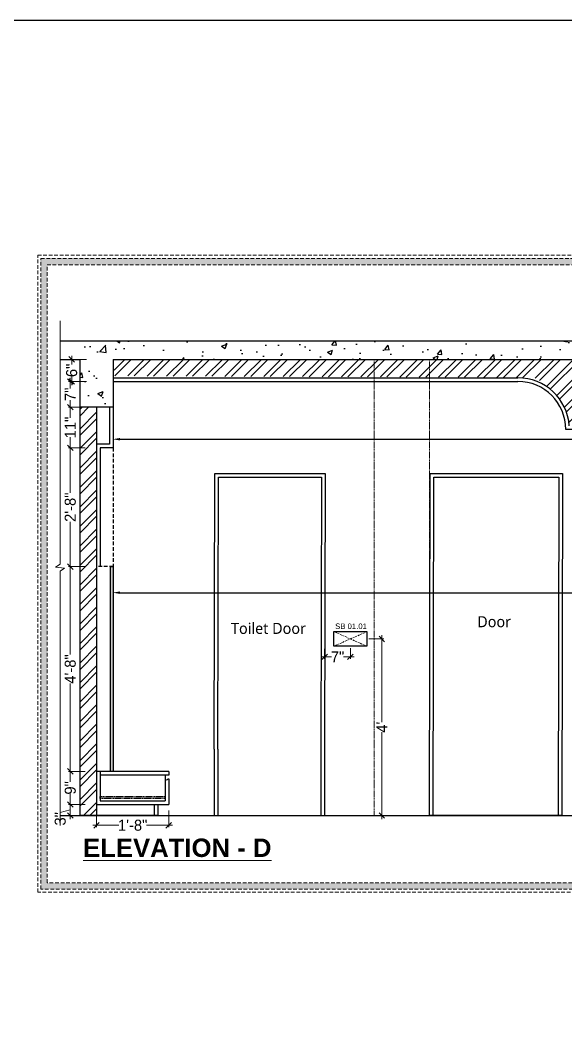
# Model space of a CAD drawing. Header units: millimetres. Extents: x 56222 to 3066687, y -650199 to -121287.
# Drawn here: x 134828.1 to 134976.4, y -183655.9 to -183380.9 of the extents above; entities that cross this region are included whole.
import ezdxf
from ezdxf import colors
from ezdxf.entities.mleader import LeaderData, LeaderLine
from ezdxf.math import Vec2, Vec3

# ---------------------------------------------------------------- set-up
doc = ezdxf.new("R2010")
doc.units = ezdxf.units.MM
doc.header["$MEASUREMENT"] = 0
doc.header["$PDMODE"] = 35
for name, pattern in [('DASHED', [0.75, 0.5, -0.25]), ('DASHED2', [0.375, 0.25, -0.125]), ('DASHEDX2', [1.5, 1, -0.5])]:
    doc.linetypes.add(name, pattern=pattern)
doc.layers.get('Defpoints').update_dxf_attribs({"color": 220})
doc.layers.add('AR HATCH-7', color=7, linetype='Continuous')
for name, color, linetype, lineweight in [('COLUMN', 1, 'Continuous', 30), ('DIM.', 250, 'Continuous', 13), ('Dimension', 10, 'DASHEDX2', 20), ('el', 7, 'Continuous', 20), ('ELEC-wires', 1, 'DASHED2', 13), ('Electrical', 84, 'Continuous', 30), ('ELEVATION', 250, 'Continuous', 9), ('FUR1', 22, 'Continuous', 0), ('FURNITURE', 32, 'Continuous', 9), ('furniture dimensions', 1, 'DASHED', 0), ('FURNITURE-1', 252, 'Continuous', 13), ('GROUND FLOOR', 7, 'Continuous', 9), ('SECTION ( SLAB PLine )', 104, 'Continuous', 30), ('Text', 7, 'Continuous', 15), ('wall', 7, 'Continuous', 30), ('XX~SLAB ( BEAM )~ ( DIM )', 7, 'Continuous', 9)]:
    doc.layers.add(name, color=color, linetype=linetype, lineweight=lineweight)
doc.styles.add('century g', font='GOTHIC.TTF')
doc.styles.get("Standard").update_dxf_attribs({"font": 'arial.ttf', "height": 6})
doc.styles.add('style4', font='ARIALN.TTF')
doc.dimstyles.new('Archana', dxfattribs={"dimtxt": 2, "dimasz": 0.75, "dimexe": 0.5, "dimexo": 0.5, "dimgap": 0, "dimtad": 0, "dimzin": 0, "dimdsep": 46, "dimlunit": 4, "dimtxsty": 'century g', "dimblk": 'OBLIQUE', "dimcen": 0, "dimdle": 1, "dimclrd": 256, "dimclre": 256, "dimclrt": 256, "dimadec": 0, "dimazin": 0, "dimtfac": 1, "dimtofl": 0, "dimtmove": 1, "dimatfit": 3, "dimfxl": 1, "dimfxlon": 1, "dimtolj": 1, "dimtzin": 0, "dimlwd": -1, "dimlwe": -1, "dimarcsym": 0})

# ---------------------------------------------------------------- blocks, each defined once
blk = doc.blocks.new('_Oblique')
at = {"layer": 'wall', "color": 0, "lineweight": -2}
blk.add_line((-0.5, -0.5), (0.5, 0.5), dxfattribs=at)
blk = doc.blocks.new('*D192')
at = {"layer": 'Defpoints', "color": 0, "linetype": 'Continuous', "lineweight": 30, "transparency": 16777216}
for p in [(134848.84, -183594.87), (134868.45, -183594.12, 0), (134868.45, -183599.78)]:
    blk.add_point(p, dxfattribs=at)
at = {"layer": 'furniture dimensions', "color": 5, "linetype": 'ByBlock', "transparency": 16777216}
blk.add_line((134848.84, -183595.78), (134848.84, -183600.28), dxfattribs=at)
at = {"layer": 'furniture dimensions', "color": 5, "linetype": 'Continuous', "transparency": 16777216}
for p, q in [((134868.45, -183595.78), (134868.45, -183600.28)), ((134847.84, -183599.78), (134854.92, -183599.78)), ((134869.45, -183599.78), (134862.37, -183599.78))]:
    blk.add_line(p, q, dxfattribs=at)
at = {"layer": 'furniture dimensions', "color": 5, "linetype": 'Continuous', "transparency": 16777216, "xscale": 1.5, "yscale": 1.5, "zscale": 1.5, "rotation": 180}
blk.add_blockref('_Oblique', (134848.84, -183599.78), dxfattribs=at)
at = {"layer": 'furniture dimensions', "color": 5, "linetype": 'Continuous', "transparency": 16777216, "xscale": 1.5, "yscale": 1.5, "zscale": 1.5}
blk.add_blockref('_Oblique', (134868.45, -183599.78), dxfattribs=at)
at = {"layer": 'furniture dimensions', "linetype": 'Continuous', "lineweight": 0, "transparency": 16777216, "insert": (134858.65, -183599.78), "char_height": 3, "attachment_point": 5, "style": 'century g'}
blk.add_mtext('\\A1;1\'-8"', dxfattribs=at)
blk = doc.blocks.new('*D193')
at = {"layer": 'Defpoints', "color": 0, "linetype": 'Continuous', "lineweight": 30, "transparency": 16777216}
for p in [(134841.7, -183585.12), (134854.32, -183585.12), (134853.35, -183594.12, -0.03)]:
    blk.add_point(p, dxfattribs=at)
at = {"layer": 'furniture dimensions', "color": 5, "linetype": 'Continuous', "transparency": 16777216}
for p, q in [((134841.7, -183584.12), (134841.7, -183587.97)), ((134845.7, -183585.12), (134841.2, -183585.12)), ((134841.7, -183595.12), (134841.7, -183591.27))]:
    blk.add_line(p, q, dxfattribs=at)
at = {"layer": 'furniture dimensions', "color": 5, "linetype": 'ByBlock', "transparency": 16777216}
blk.add_line((134845.7, -183594.12), (134841.2, -183594.12), dxfattribs=at)
at = {"layer": 'furniture dimensions', "color": 5, "linetype": 'Continuous', "transparency": 16777216, "xscale": 1.5, "yscale": 1.5, "zscale": 1.5}
for p, rotation in [((134841.7, -183585.12), 90), ((134841.7, -183594.12), 270)]:
    blk.add_blockref('_Oblique', p, dxfattribs=dict(at, rotation=rotation))
at = {"layer": 'furniture dimensions', "linetype": 'Continuous', "lineweight": 0, "transparency": 16777216, "insert": (134841.7, -183589.62), "char_height": 3, "attachment_point": 5, "rotation": 90, "style": 'century g'}
blk.add_mtext('\\A1;9"', dxfattribs=at)
blk = doc.blocks.new('6616')
at = {"color": 242, "linetype": 'DASHED', "true_color": 0xcd2027}
for p, q in [((386784.79, -36915.77), (386775.78, -36911.78)), ((386784.79, -36911.78), (386775.78, -36915.77))]:
    blk.add_line(p, q, dxfattribs=at)
at = {"layer": 'ELEC-wires', "color": 5, "linetype": 'ByBlock', "lineweight": 30, "ltscale": 4}
blk.add_lwpolyline([(386775.78, -36911.78), (386784.79, -36911.78), (386784.79, -36915.77), (386775.78, -36915.77)], close=True, dxfattribs=at)
blk = doc.blocks.new('*D221')
at = {"layer": 'Defpoints', "color": 0, "linetype": 'Continuous', "lineweight": 30, "transparency": 16777216}
for p in [(134910.84, -183551.3), (134917.84, -183551.11), (134917.84, -183553.99)]:
    blk.add_point(p, dxfattribs=at)
at = {"layer": 'furniture dimensions', "color": 5, "linetype": 'Continuous', "transparency": 16777216}
for p, q in [((134909.84, -183553.99), (134912.74, -183553.99)), ((134918.84, -183553.99), (134915.94, -183553.99)), ((134917.84, -183551.61), (134917.84, -183554.49))]:
    blk.add_line(p, q, dxfattribs=at)
at = {"layer": 'furniture dimensions', "color": 5, "linetype": 'ByBlock', "transparency": 16777216}
blk.add_line((134910.84, -183551.8), (134910.84, -183554.49), dxfattribs=at)
at = {"layer": 'furniture dimensions', "color": 5, "linetype": 'Continuous', "transparency": 16777216, "xscale": 1.5, "yscale": 1.5, "zscale": 1.5, "rotation": 180}
blk.add_blockref('_Oblique', (134910.84, -183553.99), dxfattribs=at)
at = {"layer": 'furniture dimensions', "color": 5, "linetype": 'Continuous', "transparency": 16777216, "xscale": 1.5, "yscale": 1.5, "zscale": 1.5}
blk.add_blockref('_Oblique', (134917.84, -183553.99), dxfattribs=at)
at = {"layer": 'furniture dimensions', "linetype": 'Continuous', "lineweight": 0, "transparency": 16777216, "insert": (134914.34, -183553.99), "char_height": 3, "attachment_point": 5, "style": 'century g'}
blk.add_mtext('\\A1;7"', dxfattribs=at)
blk = doc.blocks.new('*D222')
at = {"layer": 'Defpoints', "color": 0, "linetype": 'Continuous', "lineweight": 30, "transparency": 16777216}
for p in [(134922.38, -183549.12), (134922.34, -183597.12), (134926.39, -183597.12)]:
    blk.add_point(p, dxfattribs=at)
at = {"layer": 'furniture dimensions', "color": 5, "linetype": 'Continuous', "transparency": 16777216}
for p, q in [((134926.39, -183548.12), (134926.39, -183571.73)), ((134926.39, -183598.12), (134926.39, -183574.51)), ((134922.84, -183597.12), (134926.89, -183597.12))]:
    blk.add_line(p, q, dxfattribs=at)
at = {"layer": 'furniture dimensions', "color": 5, "linetype": 'ByBlock', "transparency": 16777216}
blk.add_line((134922.88, -183549.12), (134926.89, -183549.12), dxfattribs=at)
at = {"layer": 'furniture dimensions', "color": 5, "linetype": 'Continuous', "transparency": 16777216, "xscale": 1.5, "yscale": 1.5, "zscale": 1.5}
for p, rotation in [((134926.39, -183549.12), 90), ((134926.39, -183597.12), 270)]:
    blk.add_blockref('_Oblique', p, dxfattribs=dict(at, rotation=rotation))
at = {"layer": 'furniture dimensions', "linetype": 'Continuous', "lineweight": 0, "transparency": 16777216, "insert": (134926.39, -183573.12), "char_height": 3, "attachment_point": 5, "rotation": 90, "style": 'century g'}
blk.add_mtext("\\A1;4'", dxfattribs=at)
blk = doc.blocks.new('*D383')
at = {"layer": 'Defpoints', "color": 0, "linetype": 'Continuous', "lineweight": 30, "transparency": 16777216}
for p in [(134848.84, -183594.12, -0.03), (134841.7, -183597.12), (134848.84, -183597.12, 0)]:
    blk.add_point(p, dxfattribs=at)
at = {"layer": 'furniture dimensions', "color": 5, "linetype": 'ByBlock', "transparency": 16777216}
blk.add_line((134845.7, -183594.12), (134841.2, -183594.12), dxfattribs=at)
at = {"layer": 'furniture dimensions', "color": 5, "linetype": 'Continuous', "transparency": 16777216}
for p, q in [((134841.7, -183593.12), (134841.7, -183598.12)), ((134841.7, -183595.62), (134838.97, -183596.35)), ((134845.7, -183597.12), (134841.2, -183597.12))]:
    blk.add_line(p, q, dxfattribs=at)
at = {"layer": 'furniture dimensions', "color": 5, "linetype": 'Continuous', "transparency": 16777216, "xscale": 1.5, "yscale": 1.5, "zscale": 1.5}
for p, rotation in [((134841.7, -183594.12), 90), ((134841.7, -183597.12), 270)]:
    blk.add_blockref('_Oblique', p, dxfattribs=dict(at, rotation=rotation))
at = {"layer": 'furniture dimensions', "linetype": 'Continuous', "lineweight": 0, "transparency": 16777216, "insert": (134838.97, -183598.03), "char_height": 3, "attachment_point": 5, "rotation": 90, "style": 'century g'}
blk.add_mtext('\\A1;3"', dxfattribs=at)
blk = doc.blocks.new('*D392')
at = {"layer": 'Defpoints', "color": 0, "linetype": 'Continuous', "lineweight": 30, "transparency": 16777216}
for p in [(134841.7, -183529.47), (134852.6, -183529.47), (134852.6, -183585.12)]:
    blk.add_point(p, dxfattribs=at)
at = {"layer": 'furniture dimensions', "color": 5, "linetype": 'Continuous', "transparency": 16777216}
for p, q in [((134841.7, -183528.47), (134841.7, -183553.33)), ((134845.7, -183529.47), (134841.2, -183529.47)), ((134841.7, -183586.12), (134841.7, -183561.26))]:
    blk.add_line(p, q, dxfattribs=at)
at = {"layer": 'furniture dimensions', "color": 5, "linetype": 'ByBlock', "transparency": 16777216}
blk.add_line((134845.7, -183585.12), (134841.2, -183585.12), dxfattribs=at)
at = {"layer": 'furniture dimensions', "color": 5, "linetype": 'Continuous', "transparency": 16777216, "xscale": 1.5, "yscale": 1.5, "zscale": 1.5}
for p, rotation in [((134841.7, -183529.47), 90), ((134841.7, -183585.12), 270)]:
    blk.add_blockref('_Oblique', p, dxfattribs=dict(at, rotation=rotation))
at = {"layer": 'furniture dimensions', "linetype": 'Continuous', "lineweight": 0, "transparency": 16777216, "insert": (134841.7, -183557.3), "char_height": 3, "attachment_point": 5, "rotation": 90, "style": 'century g'}
blk.add_mtext('\\A1;4\'-8"', dxfattribs=at)
blk = doc.blocks.new('*D393')
at = {"layer": 'Defpoints', "color": 0, "linetype": 'Continuous', "lineweight": 30, "transparency": 16777216}
for p in [(134841.7, -183497.17), (134849.84, -183497.17), (134849.84, -183529.47)]:
    blk.add_point(p, dxfattribs=at)
at = {"layer": 'furniture dimensions', "color": 5, "linetype": 'Continuous', "transparency": 16777216}
for p, q in [((134841.7, -183496.17), (134841.7, -183509.37)), ((134845.7, -183497.17), (134841.2, -183497.17)), ((134841.7, -183530.47), (134841.7, -183517.28))]:
    blk.add_line(p, q, dxfattribs=at)
at = {"layer": 'furniture dimensions', "color": 5, "linetype": 'ByBlock', "transparency": 16777216}
blk.add_line((134845.7, -183529.47), (134841.2, -183529.47), dxfattribs=at)
at = {"layer": 'furniture dimensions', "color": 5, "linetype": 'Continuous', "transparency": 16777216, "xscale": 1.5, "yscale": 1.5, "zscale": 1.5}
for p, rotation in [((134841.7, -183497.17), 90), ((134841.7, -183529.47), 270)]:
    blk.add_blockref('_Oblique', p, dxfattribs=dict(at, rotation=rotation))
at = {"layer": 'furniture dimensions', "linetype": 'Continuous', "lineweight": 0, "transparency": 16777216, "insert": (134841.7, -183513.32), "char_height": 3, "attachment_point": 5, "rotation": 90, "style": 'century g'}
blk.add_mtext('\\A1;2\'-8"', dxfattribs=at)
blk = doc.blocks.new('*D394')
at = {"layer": 'Defpoints', "color": 0, "linetype": 'Continuous', "lineweight": 30, "transparency": 16777216}
for p in [(134841.7, -183486.12), (134848.84, -183486.12), (134849.84, -183497.17)]:
    blk.add_point(p, dxfattribs=at)
at = {"layer": 'furniture dimensions', "color": 5, "linetype": 'Continuous', "transparency": 16777216}
for p, q in [((134841.7, -183485.12), (134841.7, -183489.03)), ((134845.7, -183486.12), (134841.2, -183486.12)), ((134841.7, -183498.17), (134841.7, -183494.26))]:
    blk.add_line(p, q, dxfattribs=at)
at = {"layer": 'furniture dimensions', "color": 5, "linetype": 'ByBlock', "transparency": 16777216}
blk.add_line((134845.7, -183497.17), (134841.2, -183497.17), dxfattribs=at)
at = {"layer": 'furniture dimensions', "color": 5, "linetype": 'Continuous', "transparency": 16777216, "xscale": 1.5, "yscale": 1.5, "zscale": 1.5}
for p, rotation in [((134841.7, -183486.12), 90), ((134841.7, -183497.17), 270)]:
    blk.add_blockref('_Oblique', p, dxfattribs=dict(at, rotation=rotation))
at = {"layer": 'furniture dimensions', "linetype": 'Continuous', "lineweight": 0, "transparency": 16777216, "insert": (134841.7, -183491.65), "char_height": 3, "attachment_point": 5, "rotation": 90, "style": 'century g'}
blk.add_mtext('\\A1;11"', dxfattribs=at)
blk = doc.blocks.new('*D395')
at = {"layer": 'Defpoints', "color": 0, "linetype": 'Continuous', "lineweight": 30, "transparency": 16777216}
for p in [(134841.7, -183479.12), (134853.35, -183479.12), (134853.35, -183486.12)]:
    blk.add_point(p, dxfattribs=at)
at = {"layer": 'furniture dimensions', "color": 5, "linetype": 'Continuous', "transparency": 16777216}
for p, q in [((134845.7, -183479.12), (134841.2, -183479.12)), ((134841.7, -183478.12), (134841.7, -183481.02)), ((134841.7, -183487.12), (134841.7, -183484.22))]:
    blk.add_line(p, q, dxfattribs=at)
at = {"layer": 'furniture dimensions', "color": 5, "linetype": 'ByBlock', "transparency": 16777216}
blk.add_line((134845.7, -183486.12), (134841.2, -183486.12), dxfattribs=at)
at = {"layer": 'furniture dimensions', "color": 5, "linetype": 'Continuous', "transparency": 16777216, "xscale": 1.5, "yscale": 1.5, "zscale": 1.5}
for p, rotation in [((134841.7, -183479.12), 90), ((134841.7, -183486.12), 270)]:
    blk.add_blockref('_Oblique', p, dxfattribs=dict(at, rotation=rotation))
at = {"layer": 'furniture dimensions', "linetype": 'Continuous', "lineweight": 0, "transparency": 16777216, "insert": (134841.7, -183482.62), "char_height": 3, "attachment_point": 5, "rotation": 90, "style": 'century g'}
blk.add_mtext('\\A1;7"', dxfattribs=at)
blk = doc.blocks.new('*D396')
at = {"layer": 'Defpoints', "color": 0, "linetype": 'Continuous', "lineweight": 30, "transparency": 16777216}
for p in [(134842.08, -183473.12), (134853.35, -183473.12), (134853.35, -183479.12)]:
    blk.add_point(p, dxfattribs=at)
at = {"layer": 'furniture dimensions', "color": 5, "linetype": 'Continuous', "transparency": 16777216}
for p, q in [((134846.08, -183473.12), (134841.58, -183473.12)), ((134842.08, -183472.12), (134842.08, -183474.51)), ((134842.08, -183480.12), (134842.08, -183477.73))]:
    blk.add_line(p, q, dxfattribs=at)
at = {"layer": 'furniture dimensions', "color": 5, "linetype": 'ByBlock', "transparency": 16777216}
blk.add_line((134846.08, -183479.12), (134841.58, -183479.12), dxfattribs=at)
at = {"layer": 'furniture dimensions', "color": 5, "linetype": 'Continuous', "transparency": 16777216, "xscale": 1.5, "yscale": 1.5, "zscale": 1.5}
for p, rotation in [((134842.08, -183473.12), 90), ((134842.08, -183479.12), 270)]:
    blk.add_blockref('_Oblique', p, dxfattribs=dict(at, rotation=rotation))
at = {"layer": 'furniture dimensions', "linetype": 'Continuous', "lineweight": 0, "transparency": 16777216, "insert": (134842.08, -183476.12), "char_height": 3, "attachment_point": 5, "rotation": 90, "style": 'century g'}
blk.add_mtext('\\A1;6"', dxfattribs=at)

msp = doc.modelspace()

# ---------------------------------------------------------------- hatches: boundary and pattern name
at = {"layer": 'AR HATCH-7', "lineweight": 18, "true_color": 0x939598, "transparency": 33554687}
h = msp.add_hatch(dxfattribs=at)
h.set_pattern_fill('ANSI32', color=252, scale=10)
h.set_pattern_definition([(45, (-12.2944, -2.0757), (-2.65165043, 2.65165043), []), (45, (-10.5267, -2.0757), (-2.65165043, 2.65165043), [])])
h.paths.add_polyline_path([(135007.84, -183473.12), (135003.34, -183473.12), (135003.34, -183597.12), (135007.84, -183597.12)])
h.paths.add_polyline_path([(134848.84, -183486.12), (134844.34, -183486.12), (134844.34, -183597.12), (134848.84, -183597.12)])
at = {"layer": 'AR HATCH-7', "lineweight": 30, "true_color": 0xdec05f, "transparency": 33554687}
h = msp.add_hatch(color=53, dxfattribs=at)
h.dxf.hatch_style = 1
h.paths.add_polyline_path([(134853.351, -183529.473), (134852.601, -183529.473), (134852.601, -183585.12), (134853.351, -183585.12)])
h.paths.add_polyline_path([(134853.33, -183577.287), (134853.33, -183570.811)], flags=16)
at = {"layer": 'Dimension', "true_color": 0xd39e00}
h = msp.add_hatch(color=42, dxfattribs=at)
h.paths.add_polyline_path([(134833.69, -183445.677), (134833.69, -183617.145), (135077.296, -183617.145), (135077.296, -183445.677)])
h.paths.add_polyline_path([(134835.4, -183447.387), (135075.586, -183447.387), (135075.586, -183615.436), (134835.4, -183615.436)], flags=16)
at = {"layer": 'FURNITURE-1', "lineweight": 25, "true_color": 0xc7c8ca}
h = msp.add_hatch(dxfattribs=at)
h.set_pattern_fill('AR-CONC', color=9, scale=2)
h.set_pattern_definition([(50, (-12.294, -2.076), (14.34520365, -1.2550427), [1.5, -16.5]), (355, (-12.294, -2.076), (-2.7750267, 15.0438427), [1.2, -13.2]), (100.4514445, (-11.099, -2.18), (11.5701769, 13.7887998), [1.2748038, -14.0228422]), (46.1842, (-12.294, 1.924), (21.3448266, -3.3103856), [2.25, -24.75]), (96.635635, (-10.516, 1.648), (18.693239, 19.482372), [1.9122068, -21.0342752]), (351.184164, (-12.294, 1.924), (18.693239, 19.482372), [1.8, -19.8]), (21, (-10.294, 0.924), (11.93814104, -8.0523778), [1.5, -16.5]), (326, (-10.294, 0.924), (4.8663066, 14.5030009), [1.2, -13.2]), (71.451445, (-9.3, 0.253), (16.8044475, 6.45062306), [1.2748038, -14.0228422]), (37.5, (-12.2944, -2.076), (0.24319711, 6.65787708), [0, -13.04, 0, -13.4, 0, -13.25]), (7.5, (-12.2944, -2.076), (5.26139075, 7.88823424), [0, -7.64, 0, -12.74, 0, -5.05]), (327.5, (-16.7544, -2.076), (10.67644872, -0.45109743), [0, -5, 0, -15.6, 0, -20.7]), (317.5, (-18.754, -2.076), (11.6637234, 2.00209965), [0, -6.5, 0, -10.36, 0, -14.7])])
h.paths.add_polyline_path([(135003.34, -183473.12), (135017.948, -183473.12), (135017.948, -183468.12), (134838.973, -183468.12), (134838.973, -183473.12), (134844.34, -183473.12), (134844.34, -183486.12), (134853.351, -183486.12), (134853.351, -183473.12), (134985.391, -183473.12), (134985.391, -183486.12), (135003.34, -183486.12)])
at = {"layer": 'FURNITURE-1', "lineweight": 0, "transparency": 33554572}
h = msp.add_hatch(dxfattribs=at)
h.set_pattern_fill('ANSI32', color=6, scale=10)
h.set_pattern_definition([(45, (490.1327, -2.0758), (-2.65165043, 2.65165043), []), (45, (491.9005, -2.0758), (-2.65165043, 2.65165043), [])])
edge = h.paths.add_edge_path()
edge.add_line((134853.582, -183473.12), (134985.34, -183473.12))
edge.add_line((134985.34, -183473.12), (134985.34, -183486.12))
edge.add_line((134985.34, -183486.12), (135003.581, -183486.12))
edge.add_line((135003.581, -183486.12), (135003.581, -183491.12))
edge.add_line((135003.581, -183491.12), (134977.345, -183491.12))
edge.add_arc((134961.177, -183493.031), 16.281, 6.7414, 66.81591)
edge.add_line((134967.586, -183478.065), (134853.582, -183477.62))
edge.add_line((134853.582, -183477.62), (134853.582, -183473.12))

# ---------------------------------------------------------------- linework, layer by layer
at = {"layer": 'COLUMN', "color": 9, "linetype": 'DASHED2', "lineweight": 0, "true_color": 0xc7c8ca}
for p, q in [((134924.34, -183473.12), (134924.34, -183597.12)), ((134939.34, -183473.12), (134939.34, -183597.12))]:
    msp.add_line(p, q, dxfattribs=at)
at = {"layer": 'Dimension', "color": 42, "true_color": 0xd39e00, "elevation": 0.125}
for points in [[(134832.835, -183444.822), (135078.15, -183444.822), (135078.15, -183618), (134832.835, -183618)], [(134833.69, -183445.677), (135077.296, -183445.677), (135077.296, -183617.145), (134833.69, -183617.145)], [(134835.4, -183447.387), (135075.586, -183447.387), (135075.586, -183615.436), (134835.4, -183615.436)]]:
    msp.add_lwpolyline(points, close=True, dxfattribs=at)
at = {"layer": 'ELEVATION', "color": 0, "lineweight": 25}
for p, q in [((134880.836, -183579.12), (134881.017, -183504.12)), ((134881.017, -183504.12), (134911.021, -183504.12)), ((134911.021, -183504.12), (134910.84, -183579.12)), ((134881.836, -183579.12), (134882.017, -183505.12)), ((134882.017, -183505.12), (134910.021, -183505.12)), ((134910.021, -183505.12), (134909.84, -183579.12)), ((134880.836, -183579.12), (134880.836, -183597.12)), ((134881.836, -183579.12), (134881.836, -183597.12)), ((134909.84, -183579.12), (134909.84, -183597.12)), ((134910.84, -183579.12), (134910.84, -183597.12))]:
    msp.add_line(p, q, dxfattribs=at)
for points in [[(134939.521, -183504.12), (134975.521, -183504.12), (134975.34, -183597.12), (134939.34, -183597.12)], [(134940.521, -183505.12), (134974.521, -183505.12), (134974.34, -183597.12), (134940.34, -183597.12)]]:
    msp.add_lwpolyline(points, close=True, dxfattribs=at)
at = {"layer": 'FURNITURE', "lineweight": 30}
for p, q in [((134849.84, -183486.12), (134848.84, -183486.12)), ((134852.351, -183486.12), (134852.351, -183496.172)), ((134853.351, -183486.12), (134853.351, -183497.172)), ((134852.351, -183496.172), (134848.84, -183496.172)), ((134848.84, -183496.172), (134848.84, -183586.12)), ((134853.351, -183497.172), (134849.84, -183497.172)), ((134849.84, -183497.172), (134849.84, -183529.473)), ((134853.351, -183585.12), (134848.84, -183585.12)), ((134848.84, -183585.12), (134848.84, -183594.12, -0.035)), ((134849.84, -183585.12), (134849.84, -183593.12, -0.027)), ((134868.451, -183586.12), (134849.84, -183586.12)), ((134868.451, -183585.12), (134853.351, -183585.12)), ((134867.451, -183586.12), (134867.451, -183593.12, -0.028)), ((134868.281, -183587.12), (134868.451, -183587.12, -0.032)), ((134868.451, -183585.12, -0.032), (134868.451, -183586.12, -0.032)), ((134868.451, -183587.12, -0.032), (134868.451, -183594.12, -0.035)), ((134867.459, -183588.12), (134867.451, -183588.12)), ((134848.84, -183594.12, -0.035), (134868.451, -183594.12, -0.003)), ((134848.84, -183594.12, -0.035), (134848.84, -183597.12)), ((134849.84, -183593.12, -0.027), (134867.451, -183593.12, -0.028)), ((134867.451, -183594.12, -0.035), (134868.451, -183594.12, -0.035)), ((134864.624, -183597.12, 0.015), (134848.84, -183597.12))]:
    msp.add_line(p, q, dxfattribs=at)
at = {"layer": 'FURNITURE', "linetype": 'DASHEDX2', "lineweight": 25}
for p, q in [((134853.351, -183497.172), (134853.351, -183585.12)), ((134853.351, -183529.473), (134848.84, -183529.473))]:
    msp.add_line(p, q, dxfattribs=at)
at = {"layer": 'FURNITURE', "lineweight": 30}
msp.add_lwpolyline([(134852.601, -183529.473), (134853.351, -183529.473), (134853.351, -183585.12), (134852.601, -183585.12)], close=True, dxfattribs=at)
at = {"layer": 'FURNITURE', "linetype": 'DASHED2', "lineweight": 25}
msp.add_lwpolyline([(134849.84, -183591.993), (134867.451, -183591.993), (134867.451, -183592.505), (134849.84, -183592.505)], close=True, dxfattribs=at)
at = {"layer": 'FURNITURE', "lineweight": 30, "elevation": 0.015}
msp.add_lwpolyline([(134864.624, -183594.12), (134865.451, -183594.12), (134865.451, -183597.12), (134864.624, -183597.12)], close=True, dxfattribs=at)
at = {"layer": 'FURNITURE', "lineweight": 25}
msp.add_arc((134848.834, -183558.023), 3.001, 89.89322, 90, dxfattribs=at)
at = {"layer": 'FURNITURE', "lineweight": 30}
msp.add_arc((134867.866, -183586.955), 0.446, 201.67221, 338.32779, dxfattribs=at)
at = {"layer": 'GROUND FLOOR', "color": 6, "lineweight": 30}
for p, q in [((134853.351, -183478.12), (134963.38, -183478.12)), ((134853.351, -183479.12), (134963.378, -183479.12)), ((134976.38, -183492.12), (135003.09, -183492.12))]:
    msp.add_line(p, q, dxfattribs=at)
for radius, start in [(13.055, 0), (14.055, 4.08004)]:
    msp.add_arc((134963.325, -183492.175), radius, start, 89.77663, dxfattribs=at)
at = {"layer": 'SECTION ( SLAB PLine )', "color": 1}
for p, q in [((134838.973, -183468.12), (135017.948, -183468.12)), ((134838.973, -183473.12), (134844.34, -183473.12)), ((134844.34, -183486.12), (134844.34, -183473.12)), ((134853.351, -183473.12), (134853.351, -183486.12)), ((134853.351, -183473.12), (134985.34, -183473.12)), ((134853.351, -183486.12), (134844.34, -183486.12)), ((134838.973, -183597.12), (135017.948, -183597.12))]:
    msp.add_line(p, q, dxfattribs=at)
at = {"layer": 'Text', "color": 251, "linetype": 'Continuous', "lineweight": 0, "true_color": 0x636466}
msp.add_lwpolyline([(134838.973, -183462.625), (134838.973, -183528.81), (134837.712, -183529.591), (134840.146, -183529.841), (134838.973, -183530.678), (134838.973, -183599.807)], dxfattribs=at)
at = {"layer": 'XX~SLAB ( BEAM )~ ( DIM )', "color": 3, "lineweight": 30}
msp.add_lwpolyline([(133742.493, -183380.928), (135103.431, -183380.928), (135103.431, -184087.118), (133742.493, -184087.118)], close=True, dxfattribs=at)
at = {"layer": 'XX~SLAB ( BEAM )~ ( DIM )', "lineweight": 30}
msp.add_lwpolyline([(134848.84, -183486.12), (134848.84, -183597.12), (134844.34, -183597.12), (134844.34, -183486.12)], dxfattribs=at)

# ---------------------------------------------------------------- block references
at = {"layer": 'el', "color": 1, "transparency": 33554687}
msp.add_blockref('6616', (-251862.447, -146635.343), dxfattribs=at)

# ---------------------------------------------------------------- texts
at = {"layer": 'DIM.', "color": 1, "insert": (134845.161, -183603.399), "char_height": 5, "attachment_point": 1}
msp.add_mtext_dynamic_manual_height_columns('{\\fArial|b1|i0|c0|p34;\\LELEVATION - D}', width=111.55884, gutter_width=1, heights=[0], dxfattribs=at)
at = {"layer": 'Electrical', "color": 5, "transparency": 33554687}
msp.add_text('SB 01.01', height=1.5, dxfattribs=at).set_placement((134913.692, -183546.428))
at = {"layer": 'FUR1', "color": 1, "char_height": 3, "width": 28.45427, "attachment_point": 5, "style": 'style4'}
for s, insert in [('{\\fMalgun Gothic|b0|i0|c0|p34; Door}', (134956.405, -183544.463)), ('{\\fMalgun Gothic|b0|i0|c0|p34; Toilet Door}', (134895.063, -183546.274))]:
    msp.add_mtext(s, dxfattribs=dict(at, insert=insert))

# ---------------------------------------------------------------- dimensions: what is measured, and where the dimension line sits
at = {"layer": 'furniture dimensions', "color": 5, "linetype": 'Continuous', "lineweight": 0}
for base, p1, p2, picture, middle in [((134842.077, -183473.12), (134853.351, -183479.12), (134853.351, -183473.12), '*D396', (134842.077, -183476.12)), ((134841.697, -183479.12), (134853.351, -183486.12), (134853.351, -183479.12), '*D395', (134841.697, -183482.62)), ((134841.697, -183486.12), (134849.84, -183497.172), (134848.84, -183486.12), '*D394', (134841.697, -183491.646)), ((134841.697, -183497.172), (134849.84, -183529.473), (134849.84, -183497.172), '*D393', (134841.697, -183513.322)), ((134841.697, -183529.473), (134852.601, -183585.12), (134852.601, -183529.473), '*D392', (134841.697, -183557.297)), ((134926.387, -183597.12), (134922.38, -183549.12), (134922.344, -183597.12), '*D222', (134926.387, -183573.12)), ((134841.697, -183585.12), (134853.351, -183594.12, -0.027), (134854.324, -183585.12), '*D193', (134841.697, -183589.62))]:
    dim = msp.add_linear_dim(base=base, p1=p1, p2=p2, angle=90, dimstyle='Archana', override={"dimtxt": 3, "dimasz": 1.5, "dimdec": 0, "dimclrd": 5, "dimclre": 5, "dimfxl": 4}, dxfattribs=at)
    dim.commit()
    dim.dimension.update_dxf_attribs({"geometry": picture, "text_midpoint": middle})
for base, p1, p2, picture, middle in [((134917.84, -183553.992), (134910.84, -183551.302), (134917.84, -183551.113), '*D221', (134914.34, -183553.992)), ((134868.451, -183599.778), (134848.84, -183594.866), (134868.451, -183594.12, -0.003), '*D192', (134858.646, -183599.778))]:
    dim = msp.add_linear_dim(base=base, p1=p1, p2=p2, dimstyle='Archana', override={"dimtxt": 3, "dimasz": 1.5, "dimdec": 0, "dimclrd": 5, "dimclre": 5, "dimfxl": 4}, dxfattribs=at)
    dim.commit()
    dim.dimension.update_dxf_attribs({"geometry": picture, "text_midpoint": middle})
dim = msp.add_linear_dim(base=(134841.697, -183597.12), p1=(134848.84, -183594.12, -0.035), p2=(134848.84, -183597.12, 0), angle=90, dimstyle='Archana', override={"dimtxt": 3, "dimasz": 1.5, "dimdec": 0, "dimclrd": 5, "dimclre": 5, "dimfxl": 4}, dxfattribs=at)
dim.commit()
dim.dimension.update_dxf_attribs({"geometry": '*D383', "text_midpoint": (134838.973, -183596.352), "dimtype": 160})

# ---------------------------------------------------------------- leaders
at = {"layer": 'Text', "color": 1, "lineweight": 0, "ltscale": 20}
ml = msp.add_multileader_mtext('Standard', dxfattribs=at)
ml.set_content('\\A1;Lvl +4 {\\H0.7x;\\S1/2;\\H1.42857x;"_ \\P(column lvl)\\PPanelling_\\Pwall color}', color=1, style='style4')
ml.set_leader_properties()
ml.build(insert=Vec2(0, 0))
ml.multileader.update_dxf_attribs({"dogleg_length": 2.025, "arrow_head_size": 2})
ctx = ml.context
ctx.base_point, ctx.char_height, ctx.arrow_head_size, ctx.landing_gap_size, ctx.plane_origin = Vec3(135015.003, -183494.837, 0.119), 3, 2, 0.4, Vec3(134947.967, -183494.837, 0.119)
notes = []
notes.append((ctx, [(0, (1, 1, 0), (135012.978, -183494.837, 0.119), (1, 0), 2.025, [(0, [(134853.205, -183494.835, 0.119)], 0, [])])]))
ctx.mtext.insert = Vec3(135015.403, -183493.313, 0.119)
ml = msp.add_multileader_mtext('Standard', dxfattribs=at)
ml.set_content('\\A1;{\\H0.7x;\\S3/4;}" dia. brass rod', color=1, style='style4')
ml.set_leader_properties()
ml.build(insert=Vec2(0, 0))
ml.multileader.update_dxf_attribs({"dogleg_length": 2.025, "arrow_head_size": 2})
ctx = ml.context
ctx.base_point, ctx.char_height, ctx.arrow_head_size, ctx.landing_gap_size, ctx.plane_origin = Vec3(135015.003, -183536.548, 0.119), 3, 2, 0.4, Vec3(134947.967, -183536.548, 0.119)
notes.append((ctx, [(0, (1, 1, 0), (135012.978, -183536.548, 0.119), (1, 0), 2.025, [(0, [(134853.205, -183536.546, 0.119)], 0, [])])]))
ctx.mtext.insert = Vec3(135015.403, -183535.024, 0.119)
for ctx, leaders in notes:
    for number, flags, end, landing, length, lines in leaders:
        leader = LeaderData()
        leader.index, (leader.has_last_leader_line, leader.has_dogleg_vector, leader.attachment_direction) = number, flags
        leader.last_leader_point, leader.dogleg_vector, leader.dogleg_length = Vec3(end), Vec3(landing), length
        for number, points, colour, breaks in lines:
            line = LeaderLine()
            line.index, line.vertices, line.color, line.breaks = number, Vec3.list(points), colors.encode_raw_color(colour), breaks
            leader.lines.append(line)
        ctx.leaders.append(leader)

doc.saveas('drawing.dxf')
